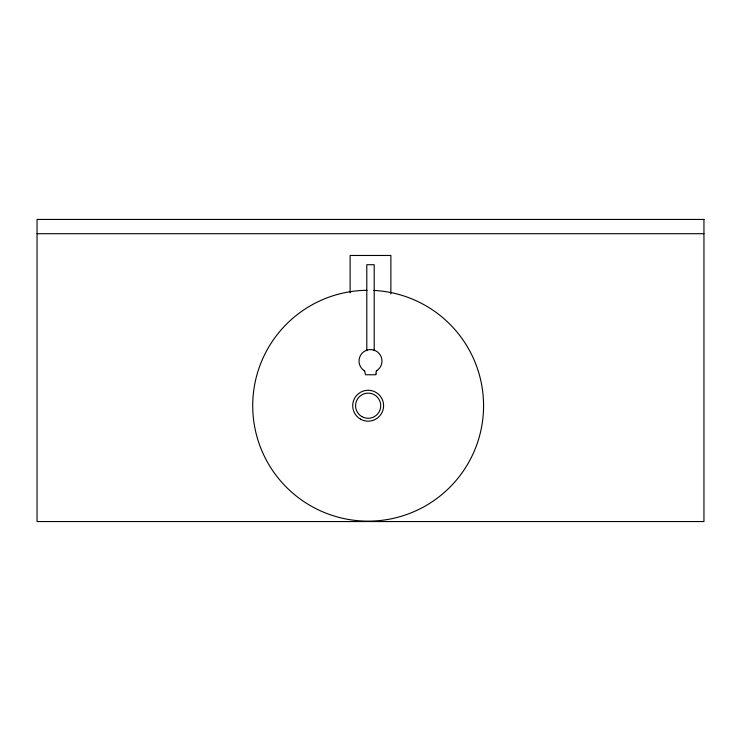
<?xml version="1.0" encoding="UTF-8"?>
<svg xmlns="http://www.w3.org/2000/svg" width="741" height="741" viewBox="0 0 741 741"><rect width="100%" height="100%" fill="white"/><g stroke="black" fill="none" stroke-linecap="round" stroke-linejoin="round"><path stroke-width="1.11" d="M37.05 233.702L703.95 233.702M390.877 293.955L390.877 255.469L350.123 255.469L350.123 292.825M374.205 350.734L374.205 264.732L366.795 264.732L366.795 350.734M373.705 290.426A115.429 115.429 0 0 1 466.395 466.302A115.429 115.429 0 0 1 267.631 462.467A115.429 115.429 0 0 1 367.036 290.296M376.058 374.066L375.446 374.761L365.554 374.761L364.942 372.584A2.742 2.742 0 0 0 363.924 370.444L364.757 371A11.486 11.486 0 0 1 361.701 353.67A11.486 11.486 0 0 1 379.299 353.67A11.486 11.486 0 0 1 376.243 371L377.076 370.444A2.742 2.742 0 0 0 376.058 372.584L376.058 374.066M703.95 219.447L37.05 219.447L37.05 521.553L703.95 521.553L703.95 219.447M360.422 419.1A15.45 15.45 0 0 0 383.597 405.716A15.45 15.45 0 0 0 360.422 392.341A15.45 15.45 0 0 0 360.422 419.1M361.858 416.609A12.578 12.578 0 0 0 380.726 405.716A12.578 12.578 0 0 0 361.858 394.823A12.578 12.578 0 0 0 361.858 416.609"/></g></svg>
